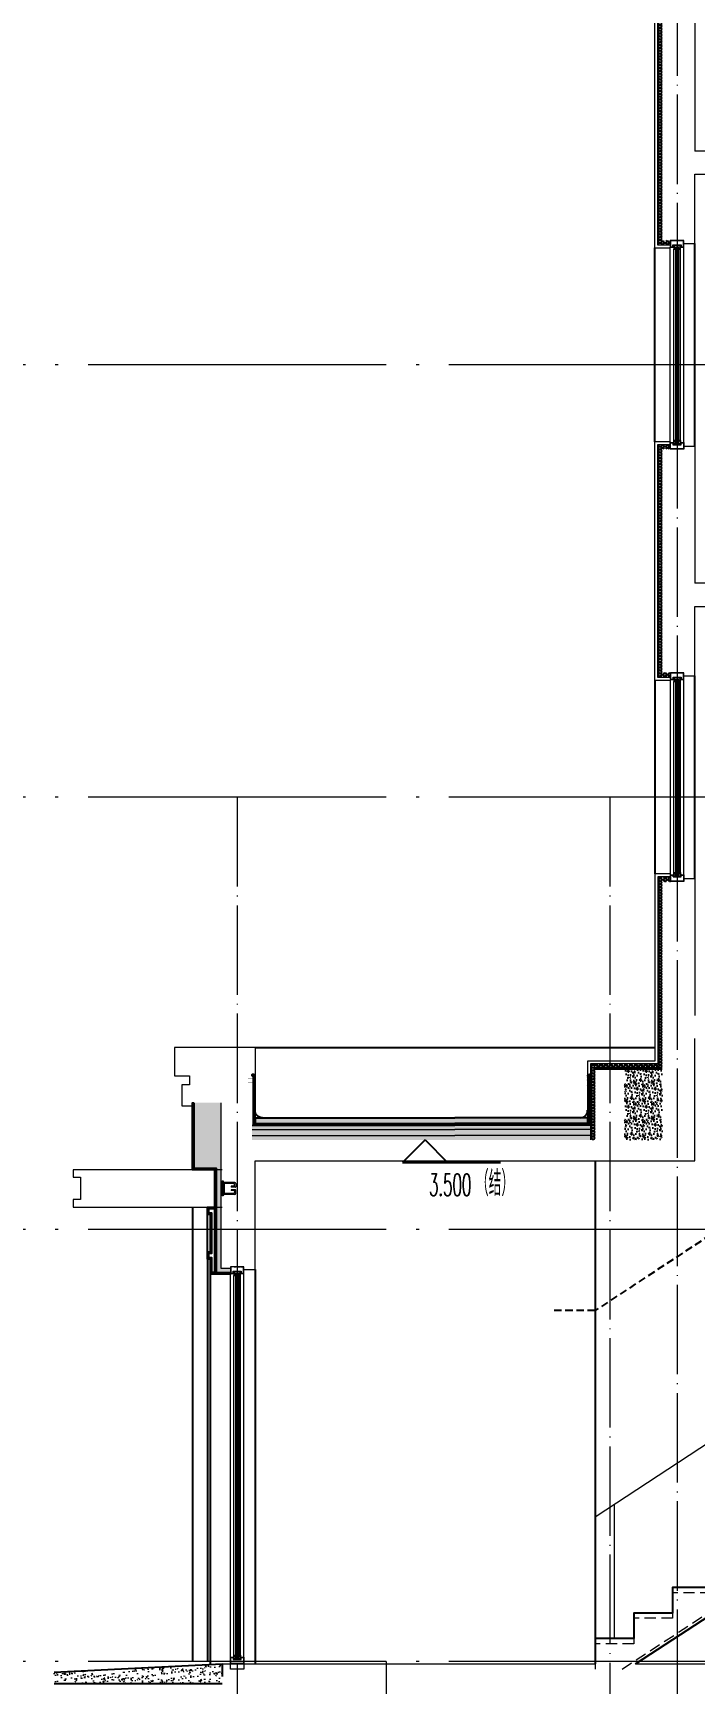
# Model space of a CAD drawing. Extents: x -518115 to 389031, y -231062 to 1628073.
# Drawn here: x 138994 to 143433, y -92578 to -81501 of the extents above; entities that cross this region are included whole.
import ezdxf
from ezdxf.xclip import XClip

# ---------------------------------------------------------------- set-up
doc = ezdxf.new("R2010")
doc.units = 0
doc.header["$LTSCALE"] = 1000
doc.header["$MEASUREMENT"] = 0
doc.header["$XCLIPFRAME"] = 0
for name, pattern in [('DASH', [0.35, 0.25, -0.1]), ('DOTE', [2.42, 2, -0.2, 0.02, -0.2]), ('HIDDEN', [0.375, 0.25, -0.125])]:
    doc.linetypes.add(name, pattern=pattern)
for name, color, linetype in [('3-剖面填充（细）', 250, 'Continuous'), ('3-屋面构造层', 157, 'Continuous'), ('DIM_ELEV', 3, 'Continuous'), ('SURFACE', 6, 'Continuous'), ('审核', 1, 'Continuous'), ('看线', 251, 'Continuous'), ('立面', 73, 'Continuous'), ('立面-看线', 251, 'Continuous')]:
    doc.layers.add(name, color=color, linetype=linetype)
for name, color, linetype, lineweight in [('DOTE', 19, 'DOTE', 9), ('PUB_HATCH', 8, 'Continuous', 9), ('S_WINDOW', 144, 'Continuous', 15), ('STAIR', 2, 'Continuous', 18), ('WALL', 9, 'Continuous', 40), ('WINDOW', 144, 'Continuous', 15), ('内粉刷', 37, 'Continuous', 9), ('填充', 251, 'Continuous', 5), ('栏杆', 163, 'Continuous', 5), ('立面-普通轮廓', 7, 'Continuous', 18), ('立面-栏杆', 105, 'Continuous', 15), ('细细', 250, 'Continuous', 0)]:
    doc.layers.add(name, color=color, linetype=linetype, lineweight=lineweight)
doc.styles.add('_TCH_DIM', font='SIMPLEX.shx', dxfattribs={"width": 0.7, "bigfont": 'GBCBIG.shx'})
pattern_1 = [(315, (-864101.117, -619292.1177), (-1.767766953, -1.767766953), []), (315, (-864099.9384, -619292.1177), (-1.767766953, -1.767766953), [])]
pattern_2 = [(315, (-864101.1156, -621995.5534), (-1.767766953, -1.767766953), []), (315, (-864099.937, -621995.5534), (-1.767766953, -1.767766953), [])]
pattern_3 = [(315, (-218910.2607, -140541.0897), (-1.767766953, -1.767766953), []), (315, (-218909.0822, -140541.0897), (-1.767766953, -1.767766953), [])]
pattern_4 = [(315, (-218910.2607, -141979.3279), (-1.767766953, -1.767766953), []), (315, (-218909.0822, -141979.3279), (-1.767766953, -1.767766953), [])]

# ---------------------------------------------------------------- blocks, each defined once
blk = doc.blocks.new('A$C657A2A31')
at = {"layer": '栏杆', "color": 5}
for p, q in [((0, 0), (6, 0)), ((0, -100), (0, 0)), ((6, 0), (6, -100)), ((6, -100), (0, -100)), ((84, -10), (12, -10)), ((12, -22), (12, -78)), ((84, -90), (12, -90)), ((77, -16), (18, -16)), ((77, -84), (18, -84)), ((60, -36), (60, -42)), ((80, -36), (60, -36)), ((87, -42), (60, -42)), ((60, -59), (60, -65)), ((87, -59), (60, -59)), ((80, -65), (60, -65)), ((83, -33), (83, -22)), ((83, -68), (83, -78)), ((90, -16), (90, -39)), ((90, -84), (90, -62))]:
    blk.add_line(p, q, dxfattribs=at)
for centre, radius, start, end in [((12, -16), 6, 90, 180), ((12, -84), 6, 180, 270), ((18, -22), 6, 90, 180), ((18, -78), 6, 180, 270), ((77, -22), 6, 0, 90), ((77, -78), 6, 270, 0), ((80, -33), 3, 270, 0), ((80, -68), 3, 0, 90), ((84, -16), 6, 0, 90), ((84, -84), 6, 270, 0), ((87, -39), 3, 270, 0), ((87, -62), 3, 0, 90)]:
    blk.add_arc(centre, radius, start, end, dxfattribs=at)
blk = doc.blocks.new('FGHFG4334GDFGDFFGGGGGGDFG4G')
at = {"layer": 'SURFACE', "const_width": 2.25}
for points in [[(47, 0), (0, 0)], [(47, -28), (0, -28)]]:
    blk.add_lwpolyline(points, dxfattribs=at)
at = {"layer": 'SURFACE', "const_width": 1.5}
blk.add_lwpolyline([(47, 17, -1), (47, 5), (47, -7, -1), (47, -19), (47, -37), (53, -48), (53, -73)], format="xyb", dxfattribs=at)
blk = doc.blocks.new('FGDGDGD')
at = {"layer": '3-屋面构造层'}
h = blk.add_hatch(dxfattribs=at)
h.set_pattern_fill('隔热材料01', color=256, scale=7.692308, style=0)
h.set_pattern_definition([(270, (9.5186, 433.228), (3.846153863, -7e-16), [0.385980771, -3.460173092]), (270, (6.637, 433.228), (3.846153863, -7e-16), [0.385980771, -3.460173092]), (90, (8.5996, 430.618), (-3.846153863, 2e-16), [0.385980771, -3.460173092]), (90, (7.556, 430.618), (-3.846153863, 2e-16), [0.385980771, -3.460173092]), (180, (10.002, 430), (-5e-16, -3.846153863), [3.848019248, 0.001865385]), (135, (8.9282, 430.193), (2e-16, 3.846144175), [0.328307694, -5.110980792]), (116.56505, (12.5422, 430.4251), (8.6793e-06, 3.8461487416), [0.215769232, -8.384500037]), (116.56505, (8.696, 430.4251), (8.6793e-06, 3.8461487416), [0.215769232, -8.384500037]), (153.43495, (13.1603, 430), (-8.679e-06, 3.846148742), [0.431538463, -8.168730805]), (153.43495, (9.3142, 430), (-8.679e-06, 3.846148742), [0.431538463, -8.168730805]), (63.43495, (12.4457, 431.0041), (-8.6793e-06, 3.8461487416), [2.054923086, -6.545346183]), (63.43495, (8.5996, 431.0041), (-8.6793e-06, 3.8461487416), [2.054923086, -6.545346183]), (116.56505, (13.3647, 433.228), (8.6793e-06, 3.8461487416), [0.215769232, -8.384500037]), (116.56505, (9.5186, 433.228), (8.6793e-06, 3.8461487416), [0.215769232, -8.384500037]), (135, (9.422, 433.421), (2e-16, 3.846144175), [0.328307694, -5.110980792]), (153.43495, (13.036, 433.6532), (-8.679e-06, 3.846148742), [0.431538463, -8.168730805]), (153.43495, (9.19, 433.6532), (-8.679e-06, 3.846148742), [0.431538463, -8.168730805]), (45, (6.7336, 433.421), (2e-16, 3.846144175), [0.328307694, -5.110980792]), (63.43495, (10.4833, 433.228), (-8.6793e-06, 3.8461487416), [0.215769232, -8.384500037]), (63.43495, (6.6371, 433.228), (-8.6793e-06, 3.8461487416), [0.215769232, -8.384500037]), (26.56505, (10.812, 433.6532), (8.679e-06, 3.846148742), [0.431538463, -8.168730805]), (26.56505, (6.9658, 433.6532), (8.679e-06, 3.846148742), [0.431538463, -8.168730805]), (116.56505, (11.4023, 431.0041), (8.6793e-06, 3.8461487416), [2.054923086, -6.545346183]), (116.56505, (7.5561, 431.0041), (8.6793e-06, 3.8461487416), [2.054923086, -6.545346183]), (45, (7.2275, 430.193), (2e-16, 3.846144175), [0.328307694, -5.110980792]), (63.43495, (11.3058, 430.4251), (-8.6793e-06, 3.8461487416), [0.215769232, -8.384500037]), (63.43495, (7.4596, 430.4251), (-8.6793e-06, 3.8461487416), [0.215769232, -8.384500037]), (26.56505, (10.6877, 430), (8.679e-06, 3.846148742), [0.431538463, -8.168730805]), (26.56505, (6.8415, 430), (8.679e-06, 3.846148742), [0.431538463, -8.168730805])])
edge = h.paths.add_edge_path()
edge.add_arc((682181, 585366), 9.23, 450, 540, ccw=False)
edge.add_line((682181, 585375), (682192, 585375))
edge.add_line((682192, 585375), (682192, 585366))
edge.add_line((682192, 585366), (682172, 585366))
h = blk.add_hatch(dxfattribs=at)
h.set_pattern_fill('混凝土', color=256, scale=5, angle=-1.1458, style=0)
h.set_pattern_definition([(48.854237, (-82751.966, -43707.863), (35.7930991, -3.8540962), [3.75, -41.25]), (353.854237, (-82751.966, -43707.863), (-6.1841378, 37.7408106), [3, -33]), (99.305637, (-82748.983, -43708.185), (29.6089874, 33.886691), [3.1870095, -35.0571056]), (45.038437, (-82751.766, -43697.865), (53.1858973, -9.3413237), [5.625, -61.875]), (95.489837, (-82747.334, -43698.644), (47.6977146, 47.7616795), [4.7805144, -52.58565]), (350.038437, (-82751.766, -43697.865), (47.6976773, 47.7617167), [4.5, -49.5]), (19.854237, (-82746.817, -43700.465), (29.4368469, -20.7237073), [3.75, -41.25]), (324.854237, (-82746.817, -43700.465), (12.8883392, 36.0069862), [3, -33]), (70.305637, (-82744.364, -43702.192), (42.3251977, 15.2832459), [3.1870095, -35.0571056]), (36.3542372, (-82751.966, -43707.863), (0.9406985, 16.62920733), [0, -32.6, 0, -33.5, 0, -33.125]), (6.3542372, (-82751.966, -43707.863), (13.54517982, 19.45362572), [0, -19.1, 0, -31.85, 0, -12.625]), (326.3542372, (-82763.114, -43707.64), (26.66323482, -1.66123381), [0, -12.5, 0, -39, 0, -51.75]), (316.3542372, (-82768.113, -43707.54), (29.2535633, 4.4211788), [0, -16.25, 0, -25.9, 0, -36.75])])
h.paths.add_polyline_path([(674875, 585046), (674875, 585086), (682172, 585086), (682172, 585046)])
h = blk.add_hatch(dxfattribs=at)
h.set_pattern_fill('焦渣矿渣', color=256, scale=4, angle=-1.1458, style=0)
h.set_pattern_definition([(358.8542372, (-82751.966, -43697.863), (8.27546507, 13.69326162), [1.6, -14.4]), (298.8542372, (-82751.966, -43697.863), (15.99644496, -0.32013217), [1.6, -14.4]), (238.8542372, (-82750.366, -43697.895), (7.72097989, -14.0133938), [1.6, -14.4]), (268.8542372, (-82745.567, -43697.991), (15.83683295, -8.3183365), [2.4, -11.456]), (268.8542372, (-82743.967, -43698.023), (15.83683295, -8.3183365), [2.4, -11.456]), (268.8542372, (-82742.368, -43698.055), (15.83683295, -8.3183365), [2.4, -11.456])])
h.paths.add_polyline_path([(674875, 585006), (674875, 585036), (682192, 585036), (682192, 585006)])
h = blk.add_hatch(dxfattribs=at)
h.set_pattern_fill('隔热材料03', color=256, scale=12.5, style=0)
h.set_pattern_definition([(113.578, (-500407.8114, 374696.8656), (-0.0086926214, 6.2699620763), [1.075, -0.5693125, 2.8375, -0.5693125, 1.075, -0.6825]), (66.42, (-500406.1744, 374696.8656), (2.727787851, 6.0425e-05), [1.075, -0.5693125, 2.840375, -0.5693125, 1.075, -0.6825]), (180, (-500406.1744, 374696.8656), (0, 6.25), [1.636625, -1.0910625]), (180, (-500407.538, 374702.4906), (0, 6.25), [1.636625, -1.0910625]), (90, (-500405.7427, 374697.8548), (2.72775, 2e-16), [0.52175, -5.72825]), (90, (-500407.1066, 374700.9798), (2.72775, 2e-16), [0.52175, -5.72825]), (90, (-500408.2427, 374697.8548), (2.72775, 2e-16), [0.52175, -5.72825]), (90, (-500409.6066, 374700.9798), (2.72775, 2e-16), [0.52175, -5.72825])])
edge = h.paths.add_edge_path()
edge.add_line((682178, 585086), (682178, 585050))
edge.add_arc((682172, 585050), 6.25, 270, 360, ccw=False)
edge.add_line((682172, 585044), (682172, 585086))
edge.add_line((682172, 585086), (682178, 585086))
h = blk.add_hatch(dxfattribs=at)
h.set_pattern_fill('加气混凝土', color=256, scale=5, style=0)
h.set_pattern_definition([(0, (-82734.266, -43726.163), (30, 60), [0, -60]), (0, (-82769.366, -43734.263), (30, 60), [0, -60]), (0, (-82749.866, -43734.863), (30, 60), [0, -60]), (0, (-82728.566, -43717.163), (30, 60), [0, -60]), (0, (-82753.466, -43737.863), (30, 60), [0, -60]), (0, (-82722.566, -43679.363), (30, 60), [0, -60]), (0, (-82740.866, -43684.163), (30, 60), [0, -60]), (0, (-82731.266, -43691.663), (30, 60), [0, -60]), (0, (-82780.166, -43692.863), (30, 60), [0, -60]), (0, (-82750.766, -43695.563), (30, 60), [0, -60]), (0, (-82762.166, -43710.863), (30, 60), [0, -60]), (0, (-82761.566, -43733.363), (30, 60), [0, -60]), (0, (-82739.066, -43735.763), (30, 60), [0, -60]), (0, (-82722.566, -43709.363), (30, 60), [0, -60]), (0, (-82778.666, -43718.663), (30, 60), [0, -60]), (0, (-82773.566, -43708.463), (30, 60), [0, -60]), (0, (-82750.166, -43712.663), (30, 60), [0, -60]), (0, (-82758.566, -43721.363), (30, 60), [0, -60]), (0, (-82763.366, -43701.563), (30, 60), [0, -60]), (0, (-82755.866, -43679.063), (30, 60), [0, -60]), (0, (-82776.266, -43731.263), (30, 60), [0, -60]), (0, (-82743.266, -43691.363), (30, 60), [0, -60]), (0, (-82771.166, -43690.463), (30, 60), [0, -60]), (0, (-82775.966, -43682.663), (30, 60), [0, -60]), (130.601294, (-82726.2516, -43698.149), (-149.999998343, 180.000000787), [2.6341554, -1103.7111]), (18.4349488, (-82730.537, -43697.006), (149.99999945, 59.99999956), [2.710524, -376.76279]), (90, (-82730.537, -43699.578), (30, 60), [2.5714284, -117.428565]), (161.565051, (-82727.966, -43700.435), (-150.000000755, 59.99999553), [2.710524, -376.76279]), (53.1301023, (-82727.966, -43700.435), (30.00000006, 59.99999997), [2.857143, -297.14285]), (135, (-82725.68, -43731.006), (-30.00000363, 59.99999594), [2.424366, -167.28126]), (45, (-82729.109, -43731.006), (29.9999998, 59.99999976), [2.424366, -167.28126]), (135, (-82727.394, -43732.72), (-30.00000363, 59.99999594), [2.424366, -167.28126]), (45, (-82727.394, -43732.72), (29.9999998, 59.99999976), [2.424366, -167.28126]), (116.565051, (-82754.537, -43690.72), (-5.2e-06, 119.9999967), [3.1943826, -63.88765]), (180, (-82755.966, -43687.863), (-30, 60), [3.4285716, -56.571425]), (63.434949, (-82760.823, -43690.72), (3e-07, 119.9999994), [3.1943826, -63.88765]), (116.565051, (-82759.394, -43693.58), (-5.2e-06, 119.9999967), [3.1943826, -63.88765]), (0, (-82759.394, -43693.58), (30, 60), [3.4285716, -56.571425]), (63.434949, (-82755.966, -43693.58), (3e-07, 119.9999994), [3.1943826, -63.88765]), (107.102728, (-82731.9658, -43711.0063), (-89.999996559, 300.000000484), [3.8861346, -1628.29025]), (143.972626, (-82733.1087, -43707.292), (-569.999992774, 419.999999525), [3.8861346, -812.202]), (180, (-82736.25, -43705.006), (-30, 60), [3.7142856, -56.28571]), (36.0273733, (-82743.1087, -43707.292), (569.999995788, 419.999995472), [3.8861346, -812.202]), (71.5650511, (-82744.252, -43710.721), (90.00000046, 299.99999948), [3.6140316, -375.85928]), (107.102728, (-82743.1087, -43714.4348), (-89.999996559, 300.000000484), [3.8861346, -1628.29025]), (143.972626, (-82739.966, -43716.7206), (-569.999992774, 419.999999525), [3.8861346, -812.202]), (0, (-82739.966, -43716.72), (30, 60), [3.7142856, -56.28571]), (36.0273733, (-82736.2516, -43716.7206), (569.999995788, 419.999995472), [3.8861346, -812.202]), (71.5650511, (-82733.109, -43714.435), (90.00000046, 299.99999948), [3.6140316, -375.85928]), (150.255118, (-82731.3944, -43683.006), (-90.000000213, 59.999999257), [2.303502, -481.43196]), (90, (-82733.394, -43684.15), (30, 60), [2.2857144, -117.714275]), (29.7448813, (-82733.3944, -43684.149), (90.000000053, 59.99999972), [2.303502, -481.43196]), (116.565051, (-82745.394, -43725.58), (-5.2e-06, 119.9999967), [3.1943826, -63.88765]), (168.690067, (-82746.823, -43722.7206), (-270.0000002, 59.999998494), [2.9137254, -608.96855]), (41.1859251, (-82751.9658, -43724.149), (749.999995456, 659.999994229), [3.0371844, -1272.5802]), (90, (-82751.966, -43727.006), (30, 60), [2.857143, -117.14285]), (138.814074, (-82749.68, -43729.0063), (-749.999986669, 660.000004204), [3.0371844, -1272.5802]), (16.6992442, (-82749.68, -43729.0063), (989.999992552, 299.999996858), [2.982945, -1249.85375]), (60.9453959, (-82746.823, -43728.149), (29.99999992, 59.999999469), [2.9416086, -1232.53395]), (109.983106, (-82770.5373, -43700.4348), (-150.000000565, 419.9999988885), [3.3442002, -1401.21975]), (155.556045, (-82771.68, -43697.292), (-390.0000014866, 179.99999626), [3.4522986, -1446.51315]), (24.4439547, (-82777.9658, -43697.292), (390.0000001945, 179.999999134), [3.4522986, -1446.51315]), (70.0168934, (-82779.1087, -43700.4348), (150.000000452, 419.999998958), [3.3442002, -1401.21975]), (109.983106, (-82777.9658, -43703.5777), (-150.000000565, 419.9999988885), [3.3442002, -1401.21975]), (160.016893, (-82774.823, -43704.7206), (-150.000000088, 59.999997267), [3.3442002, -698.93775]), (19.9831065, (-82774.823, -43704.7206), (149.999999176, 59.999999905), [3.3442002, -698.93775]), (70.0168934, (-82771.68, -43703.5777), (150.000000452, 419.999998958), [3.3442002, -1401.21975]), (122.005383, (-82748.2516, -43705.8634), (-30.000004026, 59.999996937), [2.6954232, -563.3434]), (18.4349488, (-82752.252, -43704.435), (149.99999945, 59.99999956), [2.710524, -376.76279]), (90, (-82752.252, -43707.006), (30, 60), [2.5714284, -117.428565]), (161.565051, (-82749.68, -43707.863), (-150.000000755, 59.99999553), [2.710524, -376.76279]), (54.4623222, (-82749.68, -43707.8634), (209.999999696, 299.99999955), [2.457807, -1029.82115]), (116.565051, (-82765.68, -43720.435), (-5.2e-06, 119.9999967), [3.1943826, -63.88765]), (180, (-82767.11, -43717.58), (-30, 60), [3.142857, -56.85714]), (59.0362434, (-82771.966, -43720.435), (30.000000098, 59.99999971), [3.3319728, -696.3822]), (120.963756, (-82770.2516, -43723.292), (-30.0000041, 59.999997245), [3.3319728, -696.3822]), (0, (-82770.25, -43723.29), (30, 60), [3.142857, -56.85714]), (63.434949, (-82767.11, -43723.29), (3e-07, 119.9999994), [3.1943826, -63.88765])])
h.paths.add_polyline_path([(682192, 584936), (674875, 584936), (674875, 584966), (682192, 584966)])
at = {"layer": '立面-看线'}
h = blk.add_hatch(dxfattribs=at)
h.set_pattern_fill('HONEY', color=256, scale=7)
h.set_pattern_definition([(0, (-799653.24, -415240.13), (16.66875, 9.623705), [11.1125, -22.225]), (120, (-799653.24, -415240.13), (-16.66874801, 9.62370845), [11.1125, -22.225]), (60, (-799653.24, -415240.13), (1.99e-06, 19.24741345), [-22.225, 11.1125])])
h.paths.add_polyline_path([(682192, 584966), (674875, 584966), (674875, 585006), (682192, 585006)])
at = {"layer": '3-屋面构造层'}
for p, q in [((682178, 585086), (674875, 585086)), ((682172, 585046), (674875, 585046)), ((682192, 585036), (674875, 585036)), ((682172, 585086), (682172, 585044))]:
    blk.add_line(p, q, dxfattribs=at)
at = {"layer": '3-屋面构造层', "color": 251, "linetype": 'DASH', "ltscale": 0.05, "true_color": 0x636466, "const_width": 2.5}
for points in [[(682057, 585043), (682172, 585043, 0.414214), (682179, 585050), (682179, 585366)], [(682057, 585039), (682172, 585039, 0.414214), (682183, 585050), (682183, 585366)]]:
    blk.add_lwpolyline(points, format="xyb", dxfattribs=at)
at = {"layer": '3-屋面构造层', "color": 251, "true_color": 0x636466}
for points in [[(682057, 585041), (682172, 585041, 0.414214), (682180, 585050), (682180, 585366)], [(682057, 585044), (682172, 585044, 0.414214), (682178, 585050), (682178, 585366)], [(682057, 585040), (682172, 585040, 0.414214), (682182, 585050), (682182, 585366), (682184, 585366), (682184, 585050, -0.414214), (682172, 585038), (682057, 585038)]]:
    blk.add_lwpolyline(points, format="xyb", dxfattribs=at)
at = {"layer": '3-屋面构造层', "ltscale": 0.8}
blk.add_lwpolyline([(682172, 585366, -0.414214), (682181, 585375), (682192, 585375), (682192, 585366), (682172, 585366)], format="xyb", dxfattribs=at)
at = {"layer": '3-屋面构造层', "color": 251, "linetype": 'DASH', "ltscale": 0.05, "true_color": 0x636466, "const_width": 2.5}
for points in [[(682043, 585039), (674875, 585039)], [(682057, 585043), (682043, 585039)]]:
    blk.add_lwpolyline(points, dxfattribs=at)
at = {"layer": '3-屋面构造层', "color": 251, "true_color": 0x636466}
for points in [[(682043, 585040), (674875, 585040)], [(674875, 585038), (682043, 585038)], [(682056, 585044), (682042, 585040)], [(682043, 585038), (682057, 585042)]]:
    blk.add_lwpolyline(points, dxfattribs=at)
at = {"layer": '3-屋面构造层'}
blk.add_arc((682122, 585136), 50, 270, 360, dxfattribs=at)
at = {"layer": 'PUB_HATCH', "color": 215, "true_color": 0xa953a0}
for p, q in [((682192, 585006), (674875, 585006)), ((682192, 584966), (674875, 584966))]:
    blk.add_line(p, q, dxfattribs=at)
at = {"layer": '3-屋面构造层', "color": 1, "xscale": -1}
blk.add_blockref('FGHFG4334GDFGDFFGGGGGGDFG4G', (682218, 585349), dxfattribs=at)
blk = doc.blocks.new('zrszerf')
at = {"layer": '细细'}
h = blk.add_hatch(dxfattribs=at)
h.set_pattern_fill('金属', color=256, style=0)
h.set_pattern_definition(pattern_3)
h.paths.add_polyline_path([(257695, 608543), (257715, 608543), (257715, 608557), (257765, 608557), (257765, 608543), (257785, 608543), (257785, 608588), (257695, 608588)])
h.paths.add_polyline_path([(257713, 608559), (257713, 608545), (257697, 608545), (257697, 608586), (257783, 608586), (257783, 608545), (257767, 608545), (257767, 608559)], flags=16)
h = blk.add_hatch(dxfattribs=at)
h.set_pattern_fill('金属', color=256, style=0)
h.set_pattern_definition(pattern_3)
h.paths.add_polyline_path([(257762, 608555), (257762, 608530), (257750, 608530), (257750, 608540), (257729, 608540), (257729, 608530), (257717, 608530), (257717, 608555)])
h.paths.add_polyline_path([(257719, 608553), (257719, 608532), (257727, 608532), (257727, 608542), (257752, 608542), (257752, 608532), (257760, 608532), (257760, 608553)], flags=16)
h = blk.add_hatch(color=256, dxfattribs=at)
edge = h.paths.add_edge_path()
edge.add_line((257735, 608540), (257735, 608528))
edge.add_arc((257740, 608520), 9.44, 61.5175, 118.4825, ccw=False)
edge.add_line((257744, 608528), (257744, 608540))
edge.add_arc((257740, 608548), 9.44, 241.5175, 298.4825, ccw=False)
h = blk.add_hatch(dxfattribs=at)
h.set_pattern_fill('金属', color=256, style=0)
h.set_pattern_definition(pattern_4)
h.paths.add_polyline_path([(257762, 607222), (257762, 607247), (257750, 607247), (257750, 607237), (257729, 607237), (257729, 607247), (257717, 607247), (257717, 607222)])
h.paths.add_polyline_path([(257719, 607224), (257719, 607245), (257727, 607245), (257727, 607235), (257752, 607235), (257752, 607245), (257760, 607245), (257760, 607224)], flags=16)
h = blk.add_hatch(color=256, dxfattribs=at)
edge = h.paths.add_edge_path()
edge.add_line((257735, 607237), (257735, 607249))
edge.add_arc((257740, 607257), 9.44, 241.5175, 298.4825)
edge.add_line((257744, 607249), (257744, 607237))
edge.add_arc((257740, 607229), 9.44, 61.5175, 118.4825)
h = blk.add_hatch(dxfattribs=at)
h.set_pattern_fill('金属', color=256, style=0)
h.set_pattern_definition(pattern_4)
h.paths.add_polyline_path([(257695, 607233), (257715, 607233), (257715, 607220), (257765, 607220), (257765, 607233), (257785, 607233), (257785, 607188), (257695, 607188)])
h.paths.add_polyline_path([(257713, 607218), (257713, 607231), (257697, 607231), (257697, 607190), (257783, 607190), (257783, 607231), (257767, 607231), (257767, 607218)], flags=16)
at = {"layer": 'S_WINDOW'}
for p, q in [((257695, 607233), (257695, 608543)), ((257717, 607247), (257717, 608530)), ((257762, 607247), (257762, 608530)), ((257785, 607233), (257785, 608543))]:
    blk.add_line(p, q, dxfattribs=at)
for points in [[(257785, 608588), (257785, 608543), (257765, 608543), (257765, 608557), (257715, 608557), (257715, 608543), (257695, 608543), (257695, 608588)], [(257783, 608586), (257783, 608545), (257767, 608545), (257767, 608559), (257713, 608559), (257713, 608545), (257697, 608545), (257697, 608586)], [(257762, 608555), (257762, 608530), (257750, 608530), (257750, 608540), (257729, 608540), (257729, 608530), (257717, 608530), (257717, 608555)], [(257760, 608553), (257760, 608532), (257752, 608532), (257752, 608542), (257727, 608542), (257727, 608532), (257719, 608532), (257719, 608553)], [(257762, 607222), (257762, 607247), (257750, 607247), (257750, 607237), (257729, 607237), (257729, 607247), (257717, 607247), (257717, 607222)], [(257760, 607224), (257760, 607245), (257752, 607245), (257752, 607235), (257727, 607235), (257727, 607245), (257719, 607245), (257719, 607224)], [(257785, 607188), (257785, 607233), (257765, 607233), (257765, 607220), (257715, 607220), (257715, 607233), (257695, 607233), (257695, 607188)], [(257783, 607190), (257783, 607231), (257767, 607231), (257767, 607218), (257713, 607218), (257713, 607231), (257697, 607231), (257697, 607190)]]:
    blk.add_lwpolyline(points, close=True, dxfattribs=at)
at = {"layer": '细细'}
for points in [[(257729, 608530), (257729, 607247)], [(257735, 607249), (257735, 608540)], [(257744, 607249), (257744, 608540)], [(257750, 608530), (257750, 607247)]]:
    blk.add_lwpolyline(points, dxfattribs=at)
for points in [[(257735, 608540), (257735, 608528, -0.253805), (257744, 608528), (257744, 608540, -0.253805)], [(257735, 607237), (257735, 607249, 0.253805), (257744, 607249), (257744, 607237, 0.253805)]]:
    blk.add_lwpolyline(points, format="xyb", close=True, dxfattribs=at)
blk = doc.blocks.new('FGSDFSFSEFESFES')
at = {"layer": 'WINDOW', "ltscale": 0.8}
for p, q in [((175259, -121034), (175209, -121034)), ((175259, -121084), (175209, -121084)), ((175259, -123284), (175209, -123284)), ((175259, -123334), (175209, -123334))]:
    blk.add_line(p, q, dxfattribs=at)
blk.add_lwpolyline([(175159, -123384), (175209, -123384), (175209, -120984), (175159, -120984), (175159, -123384)], dxfattribs=at)
blk = doc.blocks.new('BFGBFBCBVFB')
at = {"layer": '立面-看线'}
h = blk.add_hatch(dxfattribs=at)
h.set_pattern_fill('HONEY', color=256, scale=7)
h.set_pattern_definition([(0, (93631.251, -359366.987), (16.66875, 9.623705), [11.1125, -22.225]), (120, (93631.251, -359366.987), (-16.66874801, 9.62370845), [11.1125, -22.225]), (60, (93631.251, -359366.987), (1.99e-06, 19.24741345), [-22.225, 11.1125])])
h.paths.add_polyline_path([(896472, 26020), (896472, 25995), (898272, 25995), (898272, 26020)])
h = blk.add_hatch(dxfattribs=at)
h.set_pattern_fill('HONEY', color=256, scale=7)
h.set_pattern_definition([(0, (77469.076, -360831.97), (16.66875, 9.623705), [11.1125, -22.225]), (120, (77469.076, -360831.97), (-16.66874801, 9.62370845), [11.1125, -22.225]), (60, (77469.076, -360831.97), (1.99e-06, 19.24741345), [-22.225, 11.1125])])
h.paths.add_polyline_path([(888492, 24615), (888522, 24615), (888522, 25515), (888577, 25515), (888577, 25545), (888492, 25545)])
h = blk.add_hatch(dxfattribs=at)
h.set_pattern_fill('HONEY', color=256, scale=7)
h.set_pattern_definition([(0, (77469.098, -360831.968), (16.66875, 9.623705), [11.1125, -22.225]), (120, (77469.098, -360831.968), (-16.66874801, 9.62370845), [11.1125, -22.225]), (60, (77469.098, -360831.968), (1.99e-06, 19.24741345), [-22.225, 11.1125])])
h.paths.add_polyline_path([(888492, 24615), (888522, 24615), (888522, 24015), (888577, 24015), (888577, 23985), (888492, 23985)])
at = {"layer": 'PUB_HATCH', "color": 215, "true_color": 0xa953a0}
blk.add_line((896472, 26020), (898272, 26020), dxfattribs=at)
blk.add_lwpolyline([(888577, 25545), (888492, 25545), (888492, 23985), (888577, 23985)], dxfattribs=at)
at = {"layer": 'STAIR', "linetype": 'HIDDEN', "ltscale": 0.3}
blk.add_line((890152, 24462), (892521, 25930), dxfattribs=at)
blk.add_lwpolyline([(890152, 24580), (890152, 24741), (890412, 24741), (890412, 24902), (890672, 24902), (890672, 25063), (890932, 25063), (890932, 25224), (891192, 25224), (891192, 25386), (891452, 25386), (891452, 25547), (891712, 25547), (891712, 25708), (891972, 25708), (891972, 25869), (892232, 25869), (892232, 26030)], dxfattribs=at)
at = {"layer": '内粉刷'}
for p, q in [((896492, 25875), (898272, 25875)), ((896492, 23150), (896492, 25875)), ((890152, 24615), (888742, 24615)), ((888742, 24460), (889932, 24460)), ((889932, 24460), (889932, 24160)), ((890172, 24160), (890172, 24265)), ((889932, 24160), (890172, 24160)), ((894152, 23165), (892232, 23165))]:
    blk.add_line(p, q, dxfattribs=at)
for points in [[(894372, 26080), (894152, 26065)], [(894372, 26080), (894372, 26030)], [(898272, 26050), (896492, 26050)], [(894152, 25910), (894152, 25360), (894372, 25360)], [(888577, 25565), (888472, 25565), (888472, 23965), (888577, 23965)], [(888667, 25535), (888742, 25535), (888742, 24615)], [(892232, 23165), (892232, 23326), (891972, 23326), (891972, 23487), (891712, 23487), (891712, 23648), (891452, 23648), (891452, 23809), (891192, 23809), (891192, 23971), (890932, 23971), (890932, 24132), (890672, 24132), (890672, 24293), (890412, 24293), (890412, 24454), (890152, 24454), (890152, 24615)], [(888667, 23995), (888742, 23995), (888742, 24460)], [(894152, 23010), (892792, 23010), (892792, 22710), (892552, 22710), (892552, 23010), (892198, 23010), (890172, 24265)]]:
    blk.add_lwpolyline(points, dxfattribs=at)
at = {"layer": '看线'}
for p, q in [((888472, 26865), (888472, 25565)), ((888742, 25535), (888742, 26895)), ((892792, 23165), (892792, 25610)), ((894372, 25380), (894372, 23180)), ((894152, 25360), (894152, 23165))]:
    blk.add_line(p, q, dxfattribs=at)
at = {"layer": '看线', "color": 32}
for p, q in [((896492, 26080), (898272, 26080)), ((890177, 24454), (892527, 25910))]:
    blk.add_line(p, q, dxfattribs=at)
blk.add_lwpolyline([(890152, 24615), (890152, 24776), (890412, 24776), (890412, 24937), (890672, 24937), (890672, 25098), (890932, 25098), (890932, 25259), (891192, 25259), (891192, 25421), (891452, 25421), (891452, 25582), (891712, 25582), (891712, 25743), (891972, 25743), (891972, 25904), (892232, 25904), (892232, 25910)], dxfattribs=at)
at = {"xscale": -1}
for name, p in [('zrszerf', (1146362, -581673)), ('FGSDFSFSEFESFES', (1069631, 146464))]:
    blk.add_blockref(name, p, dxfattribs=at)

msp = doc.modelspace()

# ---------------------------------------------------------------- hatches: boundary and pattern name
h = msp.add_hatch()
h.set_pattern_fill('ANSI34', color=1, style=0, double=1)
h.set_pattern_definition([(45, (-1146169.553, -601929.199), (-6.73519209, 6.73519209), []), (45, (-1146167.308, -601929.199), (-6.73519209, 6.73519209), []), (45, (-1146165.063, -601929.199), (-6.73519209, 6.73519209), []), (45, (-1146162.818, -601929.199), (-6.73519209, 6.73519209), [])])
h.paths.add_polyline_path([(140213.3, -89128.4), (140213.3, -89828.4), (140318.3, -89828.4), (140318.3, -89818.4), (140223.3, -89818.4), (140223.3, -89118.4), (140073.3, -89118.4), (140073.3, -88678.4), (140063.3, -88678.4), (140063.3, -89128.4)])
at = {"layer": '3-剖面填充（细）'}
h = msp.add_hatch(dxfattribs=at)
h.set_pattern_fill('加气混凝土', color=256, scale=10)
h.set_pattern_definition([(0, (-261164.6, -36.6), (60, 120), [0, -120]), (0, (-261234.8, -52.8), (60, 120), [0, -120]), (0, (-261195.8, -54), (60, 120), [0, -120]), (0, (-261153.2, -18.6), (60, 120), [0, -120]), (0, (-261203, -60), (60, 120), [0, -120]), (0, (-261141.2, 57), (60, 120), [0, -120]), (0, (-261177.8, 47.4), (60, 120), [0, -120]), (0, (-261158.6, 32.4), (60, 120), [0, -120]), (0, (-261256.4, 30), (60, 120), [0, -120]), (0, (-261197.6, 24.6), (60, 120), [0, -120]), (0, (-261220.4, -6), (60, 120), [0, -120]), (0, (-261219.2, -51), (60, 120), [0, -120]), (0, (-261174.2, -55.8), (60, 120), [0, -120]), (0, (-261141.2, -3), (60, 120), [0, -120]), (0, (-261253.4, -21.6), (60, 120), [0, -120]), (0, (-261243.2, -1.2), (60, 120), [0, -120]), (0, (-261196.4, -9.6), (60, 120), [0, -120]), (0, (-261213.2, -27), (60, 120), [0, -120]), (0, (-261222.8, 12.6), (60, 120), [0, -120]), (0, (-261207.8, 57.6), (60, 120), [0, -120]), (0, (-261248.6, -46.8), (60, 120), [0, -120]), (0, (-261182.6, 33), (60, 120), [0, -120]), (0, (-261238.4, 34.8), (60, 120), [0, -120]), (0, (-261248, 50.4), (60, 120), [0, -120]), (130.601294, (-261148.5714, 19.4286), (-299.99999669, 360.00000157), [5.26831, -2207.4222]), (18.434949, (-261157.143, 21.714), (299.9999989, 119.9999991), [5.421048, -753.52558]), (90, (-261157.14, 16.57), (60, 120), [5.142857, -234.85713]), (161.565051, (-261152, 14.857), (-300.0000015, 119.99999105), [5.421048, -753.52558]), (53.130102, (-261152, 14.857), (60.0000001, 120), [5.714286, -594.2857]), (135, (-261147.43, -46.286), (-60.0000073, 119.999992), [4.848732, -334.56252]), (45, (-261154.286, -46.286), (59.9999996, 119.9999995), [4.848732, -334.56252]), (135, (-261150.857, -49.714), (-60.0000073, 119.999992), [4.848732, -334.56252]), (45, (-261150.857, -49.714), (59.9999996, 119.9999995), [4.848732, -334.56252]), (116.56505, (-261205.14, 34.29), (-1e-05, 239.999993), [6.388765, -127.7753]), (180, (-261208, 40), (-60, 120), [6.857143, -113.14285]), (63.43495, (-261217.71, 34.29), (5e-07, 240), [6.388765, -127.7753]), (116.56505, (-261214.86, 28.57), (-1e-05, 239.999993), [6.388765, -127.7753]), (0, (-261214.86, 28.57), (60, 120), [6.857143, -113.14285]), (63.43495, (-261208, 28.57), (5e-07, 240), [6.388765, -127.7753]), (107.102728, (-261160, -6.2857), (-179.99999312, 600.00000097), [7.77227, -3256.5805]), (143.972626, (-261162.286, 1.143), (-1139.99998555, 839.99999905), [7.77227, -1624.404]), (180, (-261168.57, 5.71), (-60, 120), [7.42857, -112.57142]), (36.0273733, (-261182.286, 1.143), (1139.99999158, 839.99999094), [7.77227, -1624.404]), (71.565051, (-261184.571, -5.714), (180.0000009, 599.999999), [7.228063, -751.71856]), (107.102728, (-261182.2857, -13.143), (-179.99999312, 600.00000097), [7.77227, -3256.5805]), (143.972626, (-261176, -17.714), (-1139.99998555, 839.99999905), [7.77227, -1624.404]), (0, (-261176, -17.71), (60, 120), [7.42857, -112.57142]), (36.0273733, (-261168.571, -17.714), (1139.99999158, 839.99999094), [7.77227, -1624.404]), (71.565051, (-261162.286, -13.143), (180.0000009, 599.999999), [7.228063, -751.71856]), (150.255118, (-261158.857, 49.714), (-180.0000004, 119.9999985), [4.607004, -962.86392]), (90, (-261162.86, 47.43), (60, 120), [4.57143, -235.42855]), (29.7448813, (-261162.857, 47.429), (180.0000001, 119.99999944), [4.607004, -962.86392]), (116.56505, (-261186.86, -35.43), (-1e-05, 239.999993), [6.388765, -127.7753]), (168.690067, (-261189.714, -29.714), (-540.0000004, 119.999997), [5.82745, -1217.9371]), (41.1859251, (-261200, -32.5714), (1499.99999091, 1319.99998846), [6.07437, -2545.1604]), (90, (-261200, -38.286), (60, 120), [5.714286, -234.2857]), (138.814074, (-261195.4286, -42.2857), (-1499.99997334, 1320.00000841), [6.07437, -2545.1604]), (16.6992442, (-261195.4286, -42.2857), (1979.9999851, 599.999993716), [5.96589, -2499.7075]), (60.9453959, (-261189.714, -40.5714), (59.99999984, 119.99999894), [5.883217, -2465.0679]), (109.983106, (-261237.143, 14.857), (-300.00000113, 839.99999778), [6.6884, -2802.4395]), (155.556045, (-261239.4286, 21.143), (-780.000002973, 359.99999252), [6.904597, -2893.0263]), (24.4439547, (-261252, 21.143), (780.00000039, 359.99999827), [6.904597, -2893.0263]), (70.0168934, (-261254.2857, 14.857), (300.000000904, 839.999997916), [6.6884, -2802.4395]), (109.983106, (-261252, 8.5714), (-300.00000113, 839.99999778), [6.6884, -2802.4395]), (160.016893, (-261245.714, 6.286), (-300.00000018, 119.99999453), [6.6884, -1397.8755]), (19.9831065, (-261245.714, 6.286), (299.99999835, 119.9999998), [6.6884, -1397.8755]), (70.0168934, (-261239.4286, 8.5714), (300.000000904, 839.999997916), [6.6884, -2802.4395]), (122.005383, (-261192.571, 4), (-60.00000805, 119.99999387), [5.390846, -1126.6868]), (18.434949, (-261200.571, 6.857), (299.9999989, 119.9999991), [5.421048, -753.52558]), (90, (-261200.57, 1.714), (60, 120), [5.142857, -234.85713]), (161.565051, (-261195.429, -6e-09), (-300.0000015, 119.99999105), [5.421048, -753.52558]), (54.4623222, (-261195.4286, -6e-09), (419.99999939, 599.9999991), [4.915614, -2059.6423]), (116.56505, (-261227.43, -25.14), (-1e-05, 239.999993), [6.388765, -127.7753]), (180, (-261230.29, -19.43), (-60, 120), [6.285714, -113.71428]), (59.0362434, (-261240, -25.143), (60.0000002, 119.99999942), [6.663946, -1392.7644]), (120.963756, (-261236.571, -30.857), (-60.0000082, 119.9999945), [6.663946, -1392.7644]), (0, (-261236.57, -30.86), (60, 120), [6.285714, -113.71428]), (63.43495, (-261230.29, -30.86), (5e-07, 240), [6.388765, -127.7753])])
h.paths.add_polyline_path([(143213.3, -88448.4), (142963.3, -88448.4), (142963.3, -88928.4), (143213.3, -88928.4)])
at = {"layer": '填充'}
h = msp.add_hatch(dxfattribs=at)
h.set_pattern_fill('AR-CONC', color=256, scale=50, style=0)
h.set_pattern_definition([(50, (-14447334.67, -5448336.135), (91.0923345, -7.96954277), [9.525, -104.775]), (355, (-14447334.67, -5448336.135), (-17.621413, 95.52832144), [7.62, -83.82]), (100.451, (-14447327.08, -5448336.8), (73.47125083, 87.5583439), [8.095, -89.045]), (46.1842, (-14447334.67, -5448310.73), (135.53952045, -21.021164), [14.2875, -157.1625]), (96.6356, (-14447323.37, -5448312.49), (118.7021172, 123.712778), [12.1425, -133.5675]), (351.184, (-14447334.67, -5448310.73), (118.7023029, 123.7125589), [11.43, -125.73]), (21, (-14447321.97, -5448317.085), (75.8074399, -51.13275926), [9.525, -104.775]), (326, (-14447321.97, -5448317.085), (30.9010142, 92.09398306), [7.62, -83.82]), (71.4514, (-14447315.65, -5448321.35), (106.7082454, 40.96142886), [8.095, -89.045]), (37.5, (-14447334.67, -5448336.135), (1.544301625, 42.277519437), [0, -82.804, 0, -85.09, 0, -84.1375]), (7.5, (-14447334.67, -5448336.135), (33.40983126, 50.09028741), [0, -48.514, 0, -80.899, 0, -32.0675]), (327.5, (-14447362.99, -5448336.135), (67.79529758, -2.864372), [0, -31.75, 0, -99.06, 0, -131.445]), (317.5, (-14447375.69, -5448336.135), (74.0645907, 12.71324552), [0, -41.275, 0, -65.786, 0, -93.345])])
h.paths.add_polyline_path([(139136.3, -92499.7), (139136.3, -92578), (140263.3, -92578.1), (140263.3, -92443.6)])
at = {"layer": '立面'}
h = msp.add_hatch(dxfattribs=at)
h.set_pattern_fill('ANSI31', color=251, scale=2)
h.set_pattern_definition([(45, (-645220.6043, -479029.3856), (-2.24506403, 2.24506403), [])])
h.paths.add_polyline_path([(140213.3, -89378.4), (140213.4, -89828.4), (140183.5, -89828.4), (140183.4, -89728.1), (140163.4, -89728.1), (140163.4, -89678.1), (140183.4, -89678.1), (140183.6, -89428.3), (140163.3, -89428.1), (140163.3, -89378.4)])
h.paths.add_polyline_path([(140193.6, -89418.4), (140173.3, -89418.2), (140173.3, -89388.4), (140213.3, -89388.4), (140213.4, -89818.4), (140193.4, -89818.4), (140193.5, -89718.1), (140173.4, -89718.1), (140173.4, -89688.1), (140193.4, -89688.1)], flags=16)
at = {"layer": '立面-看线'}
h = msp.add_hatch(dxfattribs=at)
h.set_pattern_fill('HONEY', color=256, scale=7)
h.set_pattern_definition([(0, (-667839.95, -473525.351), (16.66875, 9.623705), [11.1125, -22.225]), (120, (-667839.95, -473525.351), (-16.66874801, 9.62370845), [11.1125, -22.225]), (60, (-667839.95, -473525.351), (1.99e-06, 19.24741345), [-22.225, 11.1125])])
h.paths.add_polyline_path([(143183.3, -88078.4), (143213.3, -88078.4), (143213.3, -87193.4), (143268.3, -87193.4), (143268.3, -87163.4), (143183.3, -87163.4)])
h = msp.add_hatch(dxfattribs=at)
h.set_pattern_fill('HONEY', color=256, scale=7)
h.set_pattern_definition([(0, (-667839.927, -473525.349), (16.66875, 9.623705), [11.1125, -22.225]), (120, (-667839.927, -473525.349), (-16.66874801, 9.62370845), [11.1125, -22.225]), (60, (-667839.927, -473525.349), (1.99e-06, 19.24741345), [-22.225, 11.1125])])
h.paths.add_polyline_path([(143183.3, -88448.4), (143213.3, -88448.4), (143213.3, -88078.4), (143183.3, -88078.4)])
h = msp.add_hatch(dxfattribs=at)
h.set_pattern_fill('HONEY', color=256, scale=7)
h.set_pattern_definition([(0, (-668289.919, -473525.346), (16.66875, 9.623705), [11.1125, -22.225]), (120, (-668289.919, -473525.346), (-16.66874801, 9.62370845), [11.1125, -22.225]), (60, (-668289.919, -473525.346), (1.99e-06, 19.24741345), [-22.225, 11.1125])])
h.paths.add_polyline_path([(142733.3, -88928.4), (142763.3, -88928.4), (142763.3, -88418.4), (142733.3, -88418.4)])
h = msp.add_hatch(dxfattribs=at)
h.set_pattern_fill('HONEY', color=256, scale=7)
h.set_pattern_definition([(0, (-667869.948, -473045.303), (16.66875, 9.623705), [11.1125, -22.225]), (120, (-667869.948, -473045.303), (-16.66874801, 9.62370845), [11.1125, -22.225]), (60, (-667869.948, -473045.303), (1.99e-06, 19.24741345), [-22.225, 11.1125])])
h.paths.add_polyline_path([(143183.3, -88418.4), (142763.3, -88418.4), (142763.3, -88448.4), (143183.3, -88448.4)])
h = msp.add_hatch(dxfattribs=at)
h.set_pattern_fill('HONEY', color=256, scale=7)
h.set_pattern_definition([(0, (-1146169.553, -601929.199), (16.66875, 9.623705), [11.1125, -22.225]), (120, (-1146169.553, -601929.199), (-16.66874801, 9.62370845), [11.1125, -22.225]), (60, (-1146169.553, -601929.199), (1.99e-06, 19.24741345), [-22.225, 11.1125])])
h.paths.add_polyline_path([(140253.7, -88678.5), (140073.3, -88678.4), (140073.5, -89118.4), (140223.1, -89118.4), (140222.8, -89818.4), (140317.7, -89818.4), (140318.3, -89788.4), (140253.3, -89788.4), (140252.8, -89138.4), (140253.3, -89138.5)])
at = {"layer": '细细'}
h = msp.add_hatch(dxfattribs=at)
h.set_pattern_fill('金属', color=256, style=0)
h.set_pattern_definition(pattern_1)
h.paths.add_polyline_path([(140408.3, -89823.4), (140388.3, -89823.4), (140388.3, -89809.9), (140338.3, -89809.9), (140338.3, -89823.4), (140318.3, -89823.4), (140318.3, -89778.4), (140408.3, -89778.4)])
h.paths.add_polyline_path([(140390.3, -89807.9), (140390.3, -89821.4), (140406.3, -89821.4), (140406.3, -89780.4), (140320.3, -89780.4), (140320.3, -89821.4), (140336.3, -89821.4), (140336.3, -89807.9)], flags=16)
h = msp.add_hatch(dxfattribs=at)
h.set_pattern_fill('金属', color=256, style=0)
h.set_pattern_definition(pattern_1)
h.paths.add_polyline_path([(140340.8, -89811.9), (140340.8, -89836.9), (140352.8, -89836.9), (140352.8, -89826.9), (140373.8, -89826.9), (140373.8, -89836.9), (140385.8, -89836.9), (140385.8, -89811.9)])
h.paths.add_polyline_path([(140383.8, -89813.9), (140383.8, -89834.9), (140375.8, -89834.9), (140375.8, -89824.9), (140350.8, -89824.9), (140350.8, -89834.9), (140342.8, -89834.9), (140342.8, -89813.9)], flags=16)
h = msp.add_hatch(color=256, dxfattribs=at)
edge = h.paths.add_edge_path()
edge.add_line((140367.8, -89826.9), (140367.8, -89838.9))
edge.add_arc((140363.3, -89847.2), 9.44, 61.51755, 118.48245)
edge.add_line((140358.8, -89838.9), (140358.8, -89826.9))
edge.add_arc((140363.3, -89818.6), 9.44, 241.51755, 298.48245)
h = msp.add_hatch(dxfattribs=at)
h.set_pattern_fill('金属', color=256, style=0)
h.set_pattern_definition(pattern_2)
h.paths.add_polyline_path([(140408.3, -92398.6), (140388.3, -92398.6), (140388.3, -92412.1), (140338.3, -92412.1), (140338.3, -92398.6), (140318.3, -92398.6), (140318.3, -92443.6), (140408.3, -92443.6)])
h.paths.add_polyline_path([(140390.3, -92414.1), (140390.3, -92400.6), (140406.3, -92400.6), (140406.3, -92441.6), (140320.3, -92441.6), (140320.3, -92400.6), (140336.3, -92400.6), (140336.3, -92414.1)], flags=16)
h = msp.add_hatch(dxfattribs=at)
h.set_pattern_fill('金属', color=256, style=0)
h.set_pattern_definition(pattern_2)
h.paths.add_polyline_path([(140340.8, -92410.1), (140340.8, -92385.1), (140352.8, -92385.1), (140352.8, -92395.1), (140373.8, -92395.1), (140373.8, -92385.1), (140385.8, -92385.1), (140385.8, -92410.1)])
h.paths.add_polyline_path([(140383.8, -92408.1), (140383.8, -92387.1), (140375.8, -92387.1), (140375.8, -92397.1), (140350.8, -92397.1), (140350.8, -92387.1), (140342.8, -92387.1), (140342.8, -92408.1)], flags=16)
h = msp.add_hatch(color=256, dxfattribs=at)
edge = h.paths.add_edge_path()
edge.add_line((140367.8, -92395.1), (140367.8, -92383.1))
edge.add_arc((140363.3, -92374.8), 9.44, 241.51755, 298.48245, ccw=False)
edge.add_line((140358.8, -92383.1), (140358.8, -92395.1))
edge.add_arc((140363.3, -92403.4), 9.44, 61.51755, 118.48245, ccw=False)

# ---------------------------------------------------------------- linework, layer by layer
at = {"color": 1}
msp.add_lwpolyline([(140073.3, -88678.4), (140073.3, -89118.4), (140223.3, -89118.4), (140223.3, -89818.4), (140318.3, -89818.4), (140318.3, -89828.4), (140213.3, -89828.4), (140213.3, -89128.4), (140063.3, -89128.4), (140063.3, -88678.4), (140073.3, -88678.4)], dxfattribs=at)
at = {"layer": 'DIM_ELEV', "color": 3}
for p, q in [((141623, -88928.4), (141473, -89078.4)), ((141623, -88928.4), (141773, -89078.4)), ((141473, -89078.4), (142129, -89078.4))]:
    msp.add_line(p, q, dxfattribs=at)
at = {"layer": 'DOTE', "linetype": 'DOTE', "ltscale": 0.3}
for p, q in [((143313.3, -73928.4), (143313.3, -100505.4)), ((140363.3, -86628.4), (140363.3, -100505.4)), ((142863.3, -86628.4), (142863.3, -100505.4)), ((141363.3, -92428.4), (141363.3, -100505.4))]:
    msp.add_line(p, q, dxfattribs=at)
at = {"layer": 'DOTE', "linetype": 'DOTE'}
for p, q in [((153463.4, -83728.4), (137986.3, -83728.4)), ((153463.4, -83728.4), (137986.3, -83728.4)), ((153463.4, -86628.4), (137986.3, -86628.4)), ((153463.4, -89528.4), (137986.3, -89528.4)), ((153463.4, -92428.4), (137986.3, -92428.4))]:
    msp.add_line(p, q, dxfattribs=at)
at = {"layer": 'PUB_HATCH', "color": 215, "true_color": 0xa953a0}
for points in [[(143268.3, -87163.4), (143183.3, -87163.4), (143183.3, -88418.4)], [(143183.3, -88418.4), (142733.3, -88418.4), (142733.3, -88928.4)], [(140253.7, -88678.4), (140253.3, -89138.4), (140253.3, -89138.4), (140253.3, -89788.4), (140318.3, -89788.4)]]:
    msp.add_lwpolyline(points, dxfattribs=at)
at = {"layer": 'S_WINDOW'}
for p, q in [((140318.3, -92398.6), (140318.3, -89823.4)), ((140408.3, -92398.6), (140408.3, -89823.4)), ((140340.8, -92385.1), (140340.8, -89836.9)), ((140385.8, -92385.1), (140385.8, -89836.9))]:
    msp.add_line(p, q, dxfattribs=at)
for points in [[(140318.3, -89778.4), (140318.3, -89823.4), (140338.3, -89823.4), (140338.3, -89809.9), (140388.3, -89809.9), (140388.3, -89823.4), (140408.3, -89823.4), (140408.3, -89778.4)], [(140320.3, -89780.4), (140320.3, -89821.4), (140336.3, -89821.4), (140336.3, -89807.9), (140390.3, -89807.9), (140390.3, -89821.4), (140406.3, -89821.4), (140406.3, -89780.4)], [(140340.8, -89811.9), (140340.8, -89836.9), (140352.8, -89836.9), (140352.8, -89826.9), (140373.8, -89826.9), (140373.8, -89836.9), (140385.8, -89836.9), (140385.8, -89811.9)], [(140342.8, -89813.9), (140342.8, -89834.9), (140350.8, -89834.9), (140350.8, -89824.9), (140375.8, -89824.9), (140375.8, -89834.9), (140383.8, -89834.9), (140383.8, -89813.9)], [(140318.3, -92443.6), (140318.3, -92398.6), (140338.3, -92398.6), (140338.3, -92412.1), (140388.3, -92412.1), (140388.3, -92398.6), (140408.3, -92398.6), (140408.3, -92443.6)], [(140318.3, -92443.6), (140408.3, -92443.6), (140408.3, -92478.4), (140318.3, -92478.4)], [(140320.3, -92441.6), (140320.3, -92400.6), (140336.3, -92400.6), (140336.3, -92414.1), (140390.3, -92414.1), (140390.3, -92400.6), (140406.3, -92400.6), (140406.3, -92441.6)], [(140340.8, -92410.1), (140340.8, -92385.1), (140352.8, -92385.1), (140352.8, -92395.1), (140373.8, -92395.1), (140373.8, -92385.1), (140385.8, -92385.1), (140385.8, -92410.1)], [(140342.8, -92408.1), (140342.8, -92387.1), (140350.8, -92387.1), (140350.8, -92397.1), (140375.8, -92397.1), (140375.8, -92387.1), (140383.8, -92387.1), (140383.8, -92408.1)]]:
    msp.add_lwpolyline(points, close=True, dxfattribs=at)
at = {"layer": 'STAIR', "linetype": 'HIDDEN', "ltscale": 0.3}
msp.add_line((142945.7, -92478.4), (147213.3, -89678.4), dxfattribs=at)
msp.add_lwpolyline([(143543.4, -91966.6), (143283.4, -91966.6), (143283.4, -92137.2), (143023.4, -92137.2), (143023.4, -92307.8), (142763.4, -92307.8), (142763.4, -92478.4)], dxfattribs=at)
at = {"layer": 'WALL'}
msp.add_line((142763.3, -88448.4), (143213.3, -88448.4), dxfattribs=at)
at = {"layer": '内粉刷'}
for p, q in [((140483.3, -88308.4), (140483.3, -88778.4)), ((140263.3, -92443.6), (142763.4, -92443.4)), ((143035.5, -92443.4), (148843.3, -92443.4))]:
    msp.add_line(p, q, dxfattribs=at)
for points in [[(143268.3, -87143.4), (143163.3, -87143.4), (143163.3, -88398.4), (142713.3, -88398.4), (142713.3, -88778.4)], [(143358.3, -87173.4), (143433.3, -87173.4), (143433.3, -88093.4)], [(140408.3, -89798.4), (140483.3, -89798.4), (140483.3, -89068.4), (143433.3, -89068.4), (143433.3, -88248.4)], [(140483.3, -88308.4), (139943.3, -88308.4), (139943.3, -88498.4), (140043.3, -88498.4), (140043.3, -88558.4), (139993.3, -88558.4), (139993.3, -88698.4), (140062.9, -88698.4)]]:
    msp.add_lwpolyline(points, dxfattribs=at)
at = {"layer": '审核', "color": 58, "linetype": 'HIDDEN', "ltscale": 0.2}
msp.add_lwpolyline([(147223.4, -87343.4), (146923.4, -87343.4), (142763.4, -90072.8), (142463.4, -90072.8)], dxfattribs=at)
at = {"layer": '看线'}
for p, q in [((143163.3, -85843.4), (143163.3, -87143.4)), ((143433.3, -87173.4), (143433.3, -85813.4)), ((140483.3, -88308.4), (143163.3, -88308.4)), ((140163.4, -89678.1), (140163.3, -89428.1)), ((140163.6, -89728.1), (140163.3, -92428.4)), ((140183.3, -89828.4), (140183.3, -92446.1)), ((140483.3, -89798.4), (140483.3, -92443.4))]:
    msp.add_line(p, q, dxfattribs=at)
at = {"layer": '看线', "color": 252}
for p, q in [((142763.3, -89068.4), (142763.4, -92272.8)), ((140063.3, -89378.4), (140063.3, -92428.4))]:
    msp.add_line(p, q, dxfattribs=at)
at = {"layer": '看线', "color": 32}
for p, q in [((143035.5, -92443.4), (147219.2, -89698.4)), ((139136.3, -92499.7), (140263.3, -92443.6)), ((140263.3, -92443.6), (140263.3, -92528.4)), ((140263.3, -92443.6), (140263.3, -92528.4)), ((140263.3, -92578.1), (139136.3, -92578))]:
    msp.add_line(p, q, dxfattribs=at)
msp.add_lwpolyline([(143543.4, -91931.6), (143283.4, -91931.6), (143283.4, -92102.2), (143023.4, -92102.2), (143023.4, -92272.8), (142763.4, -92272.8), (142763.4, -92443.4)], dxfattribs=at)
at = {"layer": '立面', "color": 6}
for points in [[(140213.5, -89828.4), (140183.5, -89828.4), (140183.4, -89728.1), (140163.4, -89728.1), (140163.4, -89678.1), (140183.4, -89678.1), (140183.6, -89428.3), (140163.3, -89428.1), (140163.3, -89378.4), (140213.3, -89378.4)], [(140213.5, -89818.4), (140193.5, -89818.4), (140193.4, -89718.1), (140173.4, -89718.1), (140173.4, -89688.1), (140193.4, -89688.1), (140193.6, -89418.4), (140173.3, -89418.2), (140173.3, -89388.4), (140213.3, -89388.4)]]:
    msp.add_lwpolyline(points, dxfattribs=at)
at = {"layer": '立面-普通轮廓', "color": 4}
msp.add_lwpolyline([(140263.3, -89128.4), (139263.3, -89128.4), (139263.3, -89178.4), (139313.3, -89178.4), (139313.3, -89328.4), (139263.4, -89328.4), (139263.4, -89378.4), (140263.3, -89378.4)], dxfattribs=at)
at = {"layer": '立面-栏杆', "color": 4}
for p, q in [((146923.4, -88728.7), (142763.4, -91458.1)), ((142893.4, -92272.8), (142893.4, -91372.8))]:
    msp.add_line(p, q, dxfattribs=at)
at = {"layer": '细细'}
for points in [[(140358.8, -92383.1), (140358.8, -89826.9)], [(140367.8, -92383.1), (140367.8, -89826.9)], [(140352.8, -89836.9), (140352.8, -92385.1)], [(140373.8, -89836.9), (140373.8, -92385.1)]]:
    msp.add_lwpolyline(points, dxfattribs=at)
for points in [[(140367.8, -89826.9), (140367.8, -89838.9, 0.2538047), (140358.8, -89838.9), (140358.8, -89826.9, 0.2538047)], [(140367.8, -92395.1), (140367.8, -92383.1, -0.2538047), (140358.8, -92383.1), (140358.8, -92395.1, -0.2538047)]]:
    msp.add_lwpolyline(points, format="xyb", close=True, dxfattribs=at)

# ---------------------------------------------------------------- block references
for name, p in [('BFGBFBCBVFB', (-745309.1, -106908.2)), ('BFGBFBCBVFB', (-745309.1, -109808.2)), ('A$C657A2A31', (140263.3, -89203.2))]:
    msp.add_blockref(name, p)
at = {"xscale": -1}
msp.add_blockref('zrszerf', (401053.2, -694381.7), dxfattribs=at)
ref = msp.add_blockref('FGDGDGD', (822654.9, -673864.6), dxfattribs=dict(xscale=-1))
XClip(ref).set_block_clipping_path([(680831.5914428351, 584936.1769558351), (682291.5665918037, 585415.8410118448)])
ref = msp.add_blockref('FGDGDGD', (-539458.3, -673864.6))
XClip(ref).set_block_clipping_path([(681281.4460297858, 584936.1769558351), (682291.5665918037, 585415.8410118448)])

# ---------------------------------------------------------------- texts
at = {"layer": 'DIM_ELEV', "color": 7, "style": '_TCH_DIM'}
for s, height, width, p in [('3.500', 148.75, 0.494118, (141649.9, -89303.5)), ('（结）', 168.79, 0.7, (141964.9, -89303.5))]:
    msp.add_text(s, height=height, dxfattribs=dict(at, width=width)).set_placement(p)

doc.saveas('drawing.dxf')
